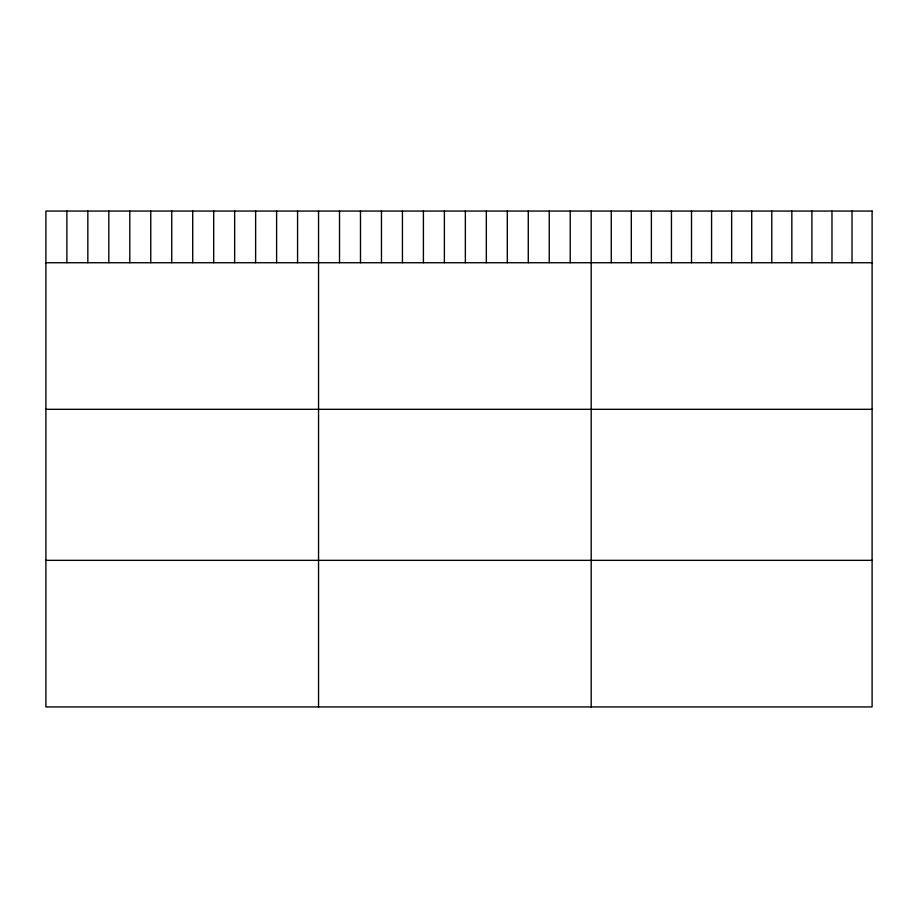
<?xml version="1.0" encoding="UTF-8"?>
<svg xmlns="http://www.w3.org/2000/svg" width="918" height="918" viewBox="0 0 918 918"><rect width="100%" height="100%" fill="white"/><g stroke="black" fill="none" stroke-linecap="round" stroke-linejoin="round"><path stroke-width="1.38" d="M45.9 262.732L872.1 262.732M45.9 409.313L872.1 409.313M45.9 560.347L872.1 560.347M852.03 211.06L852.03 262.732M831.972 211.06L831.972 262.732M811.902 211.06L811.902 262.732M791.844 211.06L791.844 262.732M771.774 211.06L771.774 262.732M751.716 211.06L751.716 262.732M731.646 211.06L731.646 262.732M711.576 211.06L711.576 262.732M691.518 211.06L691.518 262.732M671.448 211.06L671.448 262.732M651.39 211.06L651.39 262.732M631.32 211.06L631.32 262.732M611.262 211.06L611.262 262.732M591.192 211.06L591.192 706.94M570.216 211.06L570.216 262.732M549.251 211.06L549.251 262.732M528.275 211.06L528.275 262.732M507.298 211.06L507.298 262.732M486.333 211.06L486.333 262.732M465.357 211.06L465.357 262.732M444.381 211.06L444.381 262.732M423.405 211.06L423.405 262.732M402.44 211.06L402.44 262.732M381.463 211.06L381.463 262.732M360.487 211.06L360.487 262.732M339.522 211.06L339.522 262.732M318.546 211.06L318.546 706.94M297.57 211.06L297.57 262.732M276.605 211.06L276.605 262.732M255.629 211.06L255.629 262.732M234.652 211.06L234.652 262.732M213.687 211.06L213.687 262.732M192.711 211.06L192.711 262.732M171.735 211.06L171.735 262.732M150.759 211.06L150.759 262.732M129.794 211.06L129.794 262.732M108.817 211.06L108.817 262.732M87.841 211.06L87.841 262.732M66.876 211.06L66.876 262.732M872.1 211.06L45.9 211.06L45.9 706.94L872.1 706.94L872.1 211.06"/></g></svg>
